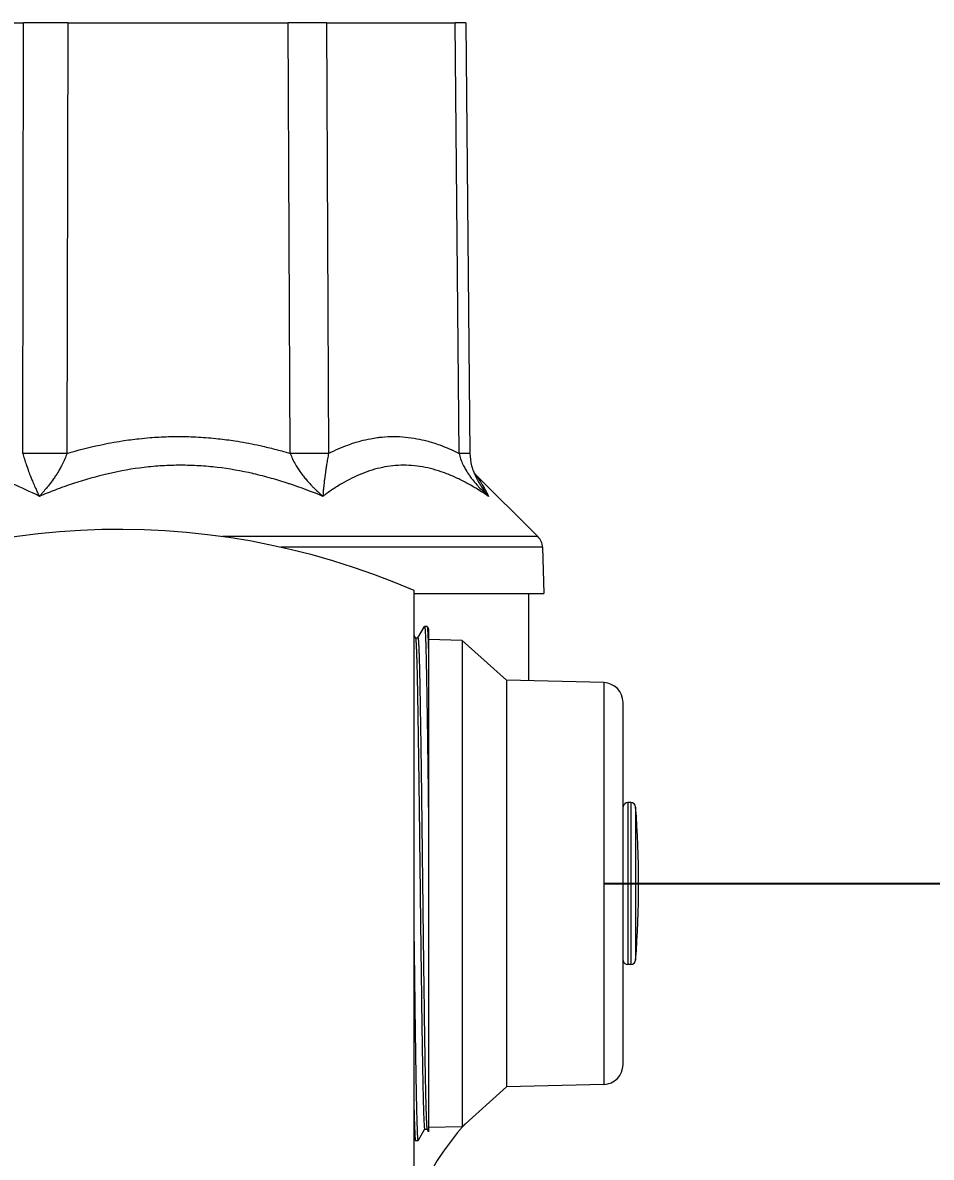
# Model space of a CAD drawing. Header units: millimetres. Extents: x 2.27 to 5, y 4.62 to 5.66.
# Drawn here: x 3.5973 to 3.6679, y 5.4512 to 5.5393 of the extents above; entities that cross this region are included whole.
import ezdxf

# ---------------------------------------------------------------- set-up
doc = ezdxf.new("R2010")
doc.units = ezdxf.units.MM
doc.linetypes.add('ACAD_ISO07W100', pattern=[3, 0, -3])
doc.styles.get("Standard").update_dxf_attribs({"font": 'arial.ttf'})
doc.dimstyles.new('cotas baños', dxfattribs={"dimtxt": 0.02, "dimasz": 0.015, "dimexe": 0.01, "dimexo": 0, "dimgap": 0.01, "dimtad": 1, "dimdsep": 46, "dimtxsty": 'Standard', "dimcen": 2.5, "dimadec": 0, "dimazin": 0, "dimtfac": 1, "dimtmove": 0, "dimatfit": 3, "dimfxl": 0, "dimarcsym": 0})

# ---------------------------------------------------------------- blocks, each defined once
blk = doc.blocks.new('110-32-lateral')
at = {"linetype": 'Continuous', "lineweight": 5}
for p, q in [((8.633531398165628, 3.67772370488722), (8.647730624840463, 3.67772370488722)), ((8.647661383719038, 3.644252056249837), (8.647730624840463, 3.67772370488722)), ((8.651165716497552, 3.67772370488722), (8.647730624840463, 3.67772370488722)), ((8.651165716497552, 3.67772370488722), (8.651096475402916, 3.644252069199463)), ((8.651165716497552, 3.67772370488722), (8.668275752180639, 3.67772370488722)), ((8.668444929925826, 3.644252055318496), (8.668275752180639, 3.67772370488722)), ((8.671249908755632, 3.67772370488722), (8.668275752180639, 3.67772370488722)), ((8.671249908755632, 3.67772370488722), (8.681247926596512, 3.67772370488722)), ((8.671249908755632, 3.67772370488722), (8.67141908643066, 3.644252069199463)), ((8.681556421172969, 3.644252056249837), (8.681247926596512, 3.67772370488722)), ((8.682086730014829, 3.67772370488722), (8.681247926596512, 3.67772370488722)), ((8.682086730014829, 3.67772370488722), (8.682395203711877, 3.644254321665311)), ((8.682711095585496, 3.642750358446939), (8.687673106948587, 3.637788347083848)), ((8.687673106948587, 3.637788347083848), (8.6631671460553, 3.637788347083848)), ((8.688028848409836, 3.636960336407067), (8.66771670322678, 3.636960336407067)), ((8.688028848409836, 3.636960336407067), (8.688123155213148, 3.63335890488722)), ((8.678055112889908, 3.588066791786523), (8.678055112889908, 3.633595017987918)), ((8.678055112889941, 3.63335890488722), (8.688123155213148, 3.63335890488722)), ((8.68696391288995, 3.626593587302409), (8.68696391288995, 3.63335890488722)), ((8.678355962316742, 3.629914425382867), (8.67887192801117, 3.630807927323665)), ((8.679069368014188, 3.630811704887218), (8.678876301752622, 3.630811704887218)), ((8.679073805627574, 3.630807853600643), (8.679181512889912, 3.630621335448381)), ((8.678055113742445, 3.630109059448607), (8.678169838325012, 3.629910390939538)), ((8.678167508854022, 3.629914424887221), (8.678358256903081, 3.629914424887221)), ((8.681793685778223, 3.629727041795661), (8.679181512889912, 3.629795443950037)), ((8.681793685778223, 3.629727041795661), (8.681793685778223, 3.591934767978782)), ((8.685223112889908, 3.626639171754675), (8.681793685778223, 3.629727041795661)), ((8.679181512889905, 3.628482933817863), (8.679181512889905, 3.615372252991683)), ((8.685223112889908, 3.626639171754675), (8.685223112889908, 3.595022638019763)), ((8.692789720682512, 3.626441033156474), (8.685223112889908, 3.626639171754675)), ((8.692789720682512, 3.626441033156474), (8.692789720682512, 3.595220776617967)), ((8.694285512889905, 3.596756250269127), (8.694285512889905, 3.624905559505311)), ((8.694665089414862, 3.617128504887127), (8.694665089414862, 3.604533304887315)), ((8.694884385245013, 3.617128504887127), (8.694665089414862, 3.617128504887127)), ((8.694665089414862, 3.617128504887127), (8.694665089414862, 3.604533304887315)), ((8.694884385245013, 3.617128504887127), (8.694665089414862, 3.617128504887127)), ((8.694884385245013, 3.617128504887127), (8.694884385245013, 3.604533304887315)), ((8.694884385245013, 3.617128504887127), (8.694884385245013, 3.604533304887315)), ((8.695267257116617, 3.616773917978274), (8.695267257116617, 3.604887891796167)), ((8.695267257116617, 3.616773917978274), (8.695267257116617, 3.604887891796167)), ((8.694884385245013, 3.604533304887315), (8.694665089414862, 3.604533304887315)), ((8.694884385245013, 3.604533304887315), (8.694665089414862, 3.604533304887315)), ((8.685223112889908, 3.595022638019763), (8.681793685778223, 3.591934767978782)), ((8.692789720682512, 3.595220776617967), (8.685223112889908, 3.595022638019763)), ((8.681793685778223, 3.591934767978782), (8.679181512889912, 3.591866365824401)), ((8.678160816900053, 3.590853882450776), (8.678055112062175, 3.591036932415622)), ((8.678878619670037, 3.591747384376613), (8.678362694516464, 3.590853956173798)), ((8.678876301752622, 3.59174738488722), (8.679067073157597, 3.59174738488722)), ((8.679181512889912, 3.591549210088864), (8.67906479034292, 3.591751338027698)), ((8.678358256903081, 3.59085010488722), (8.678165190641508, 3.59085010488722))]:
    blk.add_line(p, q, dxfattribs=at)
for centre, radius, start, end in [((8.655136567766334, 3.580750904888158), 0.0575999999989701, 66.55357375091806, 119.3817730608071), ((8.686813265102664, 3.636928505237925), 0.001216, 1.499999999991728, 44.99999999998863), ((8.692749512889911, 3.624905559505311), 0.001536, 0, 88.50000000000055), ((8.694665089414876, 3.616744504887127), 0.0003839999999997, 90.00000000141551, 171.2949434843925), ((8.694665089414876, 3.616744504887127), 0.0003839999999997, 90.00000000141551, 171.2949434843925), ((8.694884385245013, 3.616744504887127), 0.0003839999999984, 4.392964196495309, 90.00000000034971), ((8.694884385245013, 3.616744504887127), 0.0003839999999984, 4.392964196495309, 90.00000000034971), ((8.617906719217073, 3.610830904887218), 0.0775884799999805, 355.6070358174127, 4.392964182587254), ((8.617906719217073, 3.610830904887218), 0.0775884799999805, 355.6070358174127, 4.392964182587254), ((8.694665089414876, 3.604917304887312), 0.0003839999999997, 188.7050565156153, 269.9999999985845), ((8.694665089414876, 3.604917304887312), 0.0003839999999997, 188.7050565156153, 269.9999999985845), ((8.694884385245013, 3.604917304887312), 0.0003839999999984, 269.9999999996503, 355.6070358035204), ((8.694884385245013, 3.604917304887312), 0.0003839999999984, 269.9999999996503, 355.6070358035204), ((8.692749512889911, 3.596756250269127), 0.001536, 271.4999999999994, 0), ((8.696141512889952, 3.579127569084949), 0.0192, 137.291605456239, 180), ((8.655136567766334, 3.640910904886283), 0.0575999999989701, 240.6182269391889, 293.446426249082)]:
    blk.add_arc(centre, radius, start, end, dxfattribs=at)
for centre, major_axis, ratio, start_param, end_param in [((8.650309609998587, 3.644211927136169), (-0.0045999901576133, 9.5157690356e-06), 0.0092161822696481, 4.540504585501527, 5.325871301471862), ((8.667658064451338, 3.644211927136172), (-0.0045999412440642, -2.324975605690001e-05), 0.0079795160768776, 3.755076721353411, 4.540443445295171), ((8.677795399074299, 3.644211927136169), (0.0045998046375796, 4.2394529142e-05), 0.002068557587337, 3.9419397886e-06, 0.6134665447253158)]:
    blk.add_ellipse(centre, major_axis=major_axis, ratio=ratio, start_param=start_param, end_param=end_param, dxfattribs=at)
for points, knots in [([(8.651096475402916, 3.644252069199463), (8.651945320537662, 3.644504129608237), (8.652799723964172, 3.644723958989459), (8.6536600027001, 3.64490786076865), (8.654229744577263, 3.645029654485632), (8.654802064092927, 3.645135686585451), (8.655377278664162, 3.645225042129069), (8.655812363645273, 3.645292629525067), (8.656249142882317, 3.645350669930048), (8.656687492455951, 3.645398742162843), (8.656976437770892, 3.645430429763973), (8.657266065368367, 3.645457786793141), (8.657556495975392, 3.645480711258464), (8.657777598621948, 3.645498163482272), (8.657999132076874, 3.64551304390336), (8.658221226579421, 3.645525311450154), (8.658733444927469, 3.645553604192581), (8.659248648644713, 3.645568009133459), (8.659763182137054, 3.645568120628055), (8.660280881800906, 3.645568232808727), (8.66079706793321, 3.645553901997498), (8.661311220026441, 3.645525573296769), (8.661823914615738, 3.645497324901445), (8.662334586950719, 3.6454551577329), (8.662843545054386, 3.645399504187821), (8.663278658325922, 3.645351925426627), (8.663712518602303, 3.645294489372837), (8.664145269483683, 3.6452275318413), (8.664724859606592, 3.645137854556741), (8.665302234759586, 3.645031144408617), (8.66587759770072, 3.644908262104007), (8.666020249255709, 3.644877795505312), (8.666162777109292, 3.644846334754728), (8.666305171013093, 3.644813897736732), (8.666664274675853, 3.644732094712452), (8.667022661170078, 3.644644060129614), (8.667380213350192, 3.644550048470978), (8.667736282289653, 3.644456426802733), (8.668091524380046, 3.644356877249389), (8.668444922664776, 3.644252044114136)], [0, 0, 0, 0, 0.1503962124824457, 0.1503962124824457, 0.1503962124824457, 0.25, 0.25, 0.25, 0.3253390372526776, 0.3253390372526776, 0.3253390372526776, 0.3749999999999999, 0.3749999999999999, 0.3749999999999999, 0.4128065191087572, 0.4128065191087572, 0.4128065191087572, 0.4999999999999999, 0.4999999999999999, 0.4999999999999999, 0.5877300242253803, 0.5877300242253803, 0.5877300242253803, 0.675211353838037, 0.675211353838037, 0.675211353838037, 0.7499999999999999, 0.7499999999999999, 0.7499999999999999, 0.8501656206524653, 0.8501656206524653, 0.8501656206524653, 0.8749999999999998, 0.8749999999999998, 0.8749999999999998, 0.9376299044248612, 0.9376299044248612, 0.9376299044248612, 1, 1, 1, 1]), ([(8.67141908643071, 3.644252069199463), (8.671913502847836, 3.644504121420531), (8.672411318079858, 3.64472393442038), (8.672913057121306, 3.644907890970653), (8.673244766934516, 3.645029508361143), (8.67357819162605, 3.645135453554317), (8.673913362572952, 3.645224745715149), (8.674167425496066, 3.645292430064294), (8.674422570809128, 3.645350559799727), (8.674678721076681, 3.645398698645184), (8.674847102903584, 3.645430342987467), (8.675015918973706, 3.645457670619126), (8.675185245890738, 3.645480579936503), (8.675314625448813, 3.645498084521186), (8.675444289472372, 3.645513007073031), (8.675574305777573, 3.645525304003019), (8.6758733054523, 3.645553583364289), (8.676174168678521, 3.645567983755974), (8.676474500095871, 3.64556811605091), (8.676777204588966, 3.645568249391181), (8.677079050516644, 3.645553923279639), (8.677379881252817, 3.645525573756192), (8.677679559896866, 3.645497332802975), (8.677978231188703, 3.645455175570944), (8.678275990107707, 3.645399529905553), (8.678530359454491, 3.645351992953159), (8.678784062910331, 3.645294611935952), (8.679037176487517, 3.645227719659427), (8.679376639040468, 3.645138007273331), (8.679714927499857, 3.645031231468511), (8.680052178861585, 3.644908244041623), (8.680135584720325, 3.644877827939222), (8.680218927143237, 3.644846420263366), (8.680302196731816, 3.644814040400511), (8.680512764743419, 3.644732159806959), (8.680722986106232, 3.644644021163177), (8.680932719928634, 3.644549908359039), (8.681141292289674, 3.644456316731623), (8.681349382771252, 3.644356816677782), (8.681556417280218, 3.644252045797236)], [0, 0, 0, 0, 0.1505008491662884, 0.1505008491662884, 0.1505008491662884, 0.2499999999999998, 0.2499999999999998, 0.2499999999999998, 0.325421349439888, 0.325421349439888, 0.325421349439888, 0.3749999999999998, 0.3749999999999998, 0.3749999999999998, 0.4128821277301026, 0.4128821277301026, 0.4128821277301026, 0.5, 0.5, 0.5, 0.5878062361853456, 0.5878062361853456, 0.5878062361853456, 0.6752762006389953, 0.6752762006389953, 0.6752762006389953, 0.75, 0.75, 0.75, 0.8502156106318066, 0.8502156106318066, 0.8502156106318066, 0.875, 0.875, 0.875, 0.9376735363664304, 0.9376735363664304, 0.9376735363664304, 1, 1, 1, 1]), ([(8.64766138699084, 3.644252057822658), (8.64770271509183, 3.644107164199482), (8.647745566629865, 3.643964158407946), (8.647788958901513, 3.643825374347677), (8.647835024283424, 3.643678040721294), (8.647881726762307, 3.643535353148415), (8.64792902495654, 3.643396261953839), (8.64794190695121, 3.643358379492234), (8.647954834449562, 3.643320763133651), (8.647967814311578, 3.643283375895412), (8.648004887802855, 3.643176589286294), (8.648042279620817, 3.643071982625652), (8.64807999506948, 3.642969153141432), (8.648133344892413, 3.642823697234923), (8.648187336516102, 3.642681804095762), (8.648241899333497, 3.642542866010241), (8.648258562444012, 3.642500435271073), (8.648275279339117, 3.642458280435596), (8.648292022563957, 3.64241644275183), (8.6483323385376, 3.642315701886677), (8.648372913135773, 3.642216539147405), (8.648413404471782, 3.642119506746542), (8.648472347485686, 3.641978257217221), (8.648531122909082, 3.641841490647696), (8.64859002557025, 3.641707687458719), (8.648601390122009, 3.641681871761502), (8.648612759459084, 3.641656166930477), (8.648624132683807, 3.641630570604888), (8.648673295656643, 3.641519925516032), (8.648722013347678, 3.641412460002072), (8.648770586915106, 3.641307127037684), (8.648801026946636, 3.641241117087687), (8.648831412123101, 3.641175945081632), (8.648862029439172, 3.641110943464076), (8.648892680029375, 3.641045871204404), (8.648923564559183, 3.640980967211753), (8.648954003995186, 3.64091759981094)], [2.7834319605e-06, 2.7834319605e-06, 2.7834319605e-06, 2.7834319605e-06, 0.106351157610548, 0.106351157610548, 0.106351157610548, 0.2192509502598134, 0.2192509502598134, 0.2192509502598134, 0.25, 0.25, 0.25, 0.3378264057484473, 0.3378264057484473, 0.3378264057484473, 0.4620599323527287, 0.4620599323527287, 0.4620599323527287, 0.5, 0.5, 0.5, 0.591355804015147, 0.591355804015147, 0.591355804015147, 0.7243419426956801, 0.7243419426956801, 0.7243419426956801, 0.75, 0.75, 0.75, 0.8609119361929746, 0.8609119361929746, 0.8609119361929746, 0.9304181103053044, 0.9304181103053044, 0.9304181103053044, 0.9999998219753252, 0.9999998219753252, 0.9999998219753252, 0.9999998219753252]), ([(8.651096475402916, 3.644252069199463), (8.65104601299746, 3.644107171685198), (8.650989886955294, 3.643964162040308), (8.65093017844498, 3.643825374347677), (8.650866793348042, 3.643678040721294), (8.650799337235263, 3.643535353148415), (8.650728614642581, 3.643396261953839), (8.650709352848835, 3.64335837949223), (8.650689844940935, 3.643320763133647), (8.650670089674799, 3.643283375895407), (8.650613664060543, 3.643176589286291), (8.650555389049389, 3.643071982625652), (8.650495457909527, 3.642969153141432), (8.650410683213428, 3.642823697234923), (8.65032260597983, 3.642681804095762), (8.650231665305192, 3.642542866010241), (8.650203892646374, 3.64250043527107), (8.650175851417423, 3.642458280435594), (8.650147596936861, 3.642416442751823), (8.650079563036334, 3.642315701886674), (8.650010117110817, 3.642216539147401), (8.649939928484576, 3.642119506746542), (8.649837755289518, 3.641978257217221), (8.649733996046997, 3.641841490647696), (8.649628319519037, 3.641707687458719), (8.649607930518826, 3.641681871761498), (8.649587469841094, 3.641656166930473), (8.64956693945612, 3.641630570604882), (8.649478192879547, 3.641519925516046), (8.649389088121367, 3.641412460002076), (8.64929913162048, 3.641307127037688), (8.649242757776248, 3.641241117087676), (8.649186044215313, 3.641175945081613), (8.649128436911253, 3.641110943464076), (8.64907076702196, 3.64104587122804), (8.649012199060612, 3.640980967258933), (8.648954004738947, 3.64091759988003)], [0, 0, 0, 0, 0.1063511576089856, 0.1063511576089856, 0.1063511576089856, 0.2192509502587657, 0.2192509502587657, 0.2192509502587657, 0.25, 0.25, 0.25, 0.3378264057471166, 0.3378264057471166, 0.3378264057471166, 0.4620599323510861, 0.4620599323510861, 0.4620599323510861, 0.5, 0.5, 0.5, 0.5913558040133744, 0.5913558040133744, 0.5913558040133744, 0.7243419426933606, 0.7243419426933606, 0.7243419426933606, 0.75, 0.75, 0.75, 0.8609119361694272, 0.8609119361694272, 0.8609119361694272, 0.9304181102760178, 0.9304181102760178, 0.9304181102760178, 0.9999997966865541, 0.9999997966865541, 0.9999997966865541, 0.9999997966865541]), ([(8.668444934139174, 3.644252057004436), (8.668495827146842, 3.644107166650844), (8.668554886331094, 3.643964168134935), (8.668619449612857, 3.643825384178597), (8.668687990861692, 3.643678049262717), (8.668762769119013, 3.643535352988942), (8.668842483260953, 3.643396252411527), (8.668864185831977, 3.643358381588516), (8.668886259538366, 3.643320776603403), (8.668908701204598, 3.64328340031556), (8.668972835583197, 3.643176585386122), (8.66903977772359, 3.643071955767029), (8.669109210757455, 3.642969097618603), (8.669207411191955, 3.642823623421314), (8.669310579050446, 3.642681700512926), (8.669418031051462, 3.64254273921049), (8.669450817297728, 3.642500338701985), (8.669484004609963, 3.642458214140617), (8.669517524290704, 3.642416405463158), (8.669598317477023, 3.642315633134995), (8.669681235417505, 3.642216451565076), (8.669765445083826, 3.642119404041661), (8.669887994637492, 3.641978171672512), (8.670013293188644, 3.641841427630549), (8.670141668374526, 3.641707640588421), (8.670166429626917, 3.641681835486803), (8.670191305807057, 3.641656140954626), (8.670216294353352, 3.641630554651378), (8.670324354261737, 3.641519909816253), (8.670433357438384, 3.641412445039875), (8.670543882741313, 3.641307113433342), (8.670613143341903, 3.641241107458807), (8.670683008951201, 3.641175939573322), (8.670754173835933, 3.641110938765571), (8.670825415664439, 3.641045867678663), (8.670897962540302, 3.640980961508134), (8.670970233265471, 3.64091759980662)], [2.9838029122e-06, 2.9838029122e-06, 2.9838029122e-06, 2.9838029122e-06, 0.1063555931711868, 0.1063555931711868, 0.1063555931711868, 0.2192609546257924, 0.2192609546257924, 0.2192609546257924, 0.25, 0.25, 0.25, 0.3378468449472294, 0.3378468449472294, 0.3378468449472294, 0.4620902758178158, 0.4620902758178158, 0.4620902758178158, 0.5, 0.5, 0.5, 0.5913745996855373, 0.5913745996855373, 0.5913745996855373, 0.7243512150506713, 0.7243512150506713, 0.7243512150506713, 0.75, 0.75, 0.75, 0.8609150295850657, 0.8609150295850657, 0.8609150295850657, 0.9304198521067328, 0.9304198521067328, 0.9304198521067328, 0.9999998235448704, 0.9999998235448704, 0.9999998235448704, 0.9999998235448704]), ([(8.67141908643066, 3.644252069199463), (8.671390507510871, 3.644107174674569), (8.671363875591936, 3.643964172028732), (8.671339173346986, 3.643825384178619), (8.671312949847064, 3.643678049262899), (8.671288881942287, 3.643535352988948), (8.67126640477965, 3.64339625241153), (8.671260285260487, 3.643358381588502), (8.671254284480192, 3.643320776603385), (8.671248392056903, 3.643283400315556), (8.671231552536057, 3.643176585386111), (8.671215646294563, 3.643071955767029), (8.671200510342409, 3.642969097618607), (8.671179103283045, 3.642823623421325), (8.671159237793807, 3.64268170051293), (8.6711406868394, 3.64254273921049), (8.671135026487306, 3.642500338701982), (8.671129488860622, 3.64245821414061), (8.671124075594221, 3.642416405463151), (8.671111027885182, 3.642315633134987), (8.671098667993341, 3.642216451565072), (8.671087032192503, 3.642119404041661), (8.671070098718458, 3.641978171672516), (8.671054693794702, 3.641841427630549), (8.671040589719794, 3.641707640588421), (8.671037869298742, 3.641681835486799), (8.671035197435408, 3.641656140954618), (8.671032574063666, 3.641630554651366), (8.671021229613828, 3.64151990981627), (8.671010904455535, 3.641412445039879), (8.67100148959502, 3.641307113433342), (8.670995589779537, 3.641241107458796), (8.670990048652719, 3.641175939573301), (8.670984828109134, 3.641110938765571), (8.670979601923122, 3.64104586770421), (8.67097469675037, 3.640980961559134), (8.670970233854526, 3.640917599881298)], [0, 0, 0, 0, 0.1063555932690382, 0.1063555932690382, 0.1063555932690382, 0.2192609546361756, 0.2192609546361756, 0.2192609546361756, 0.25, 0.25, 0.25, 0.3378468449488269, 0.3378468449488269, 0.3378468449488269, 0.4620902758159815, 0.4620902758159815, 0.4620902758159815, 0.5, 0.5, 0.5, 0.5913745996829373, 0.5913745996829373, 0.5913745996829373, 0.7243512150471049, 0.7243512150471049, 0.7243512150471049, 0.75, 0.75, 0.75, 0.8609150295561201, 0.8609150295561201, 0.8609150295561201, 0.9304198520710341, 0.9304198520710341, 0.9304198520710341, 0.9999997962084668, 0.9999997962084668, 0.9999997962084668, 0.9999997962084668]), ([(8.68155642345996, 3.644252057822658), (8.681587070517812, 3.644107164199482), (8.681627746371817, 3.64396415840795), (8.681675660531267, 3.643825374347677), (8.681726526364505, 3.643678040721297), (8.681785570245651, 3.643535353148415), (8.68185099717612, 3.643396261953839), (8.681868816659147, 3.643358379492234), (8.681887115765347, 3.643320763133651), (8.681905882893773, 3.643283375895412), (8.681959486157915, 3.643176589286294), (8.68201674343267, 3.643071982625652), (8.68207719126783, 3.642969153141432), (8.682162696847547, 3.642823697234923), (8.68225457235625, 3.642681804095762), (8.682351939715168, 3.642542866010241), (8.682381675039322, 3.642500435271073), (8.682411925013652, 3.642458280435594), (8.682442618277525, 3.642416442751827), (8.682516524518945, 3.642315701886674), (8.682593187658602, 3.642216539147405), (8.682671764786946, 3.642119506746542), (8.682786149078124, 3.641978257217221), (8.682904599104468, 3.641841490647696), (8.683027266235065, 3.641707687458719), (8.683050933365323, 3.641681871761498), (8.683074758091173, 3.641656166930473), (8.683098737701386, 3.641630570604885), (8.683202394223983, 3.641519925516039), (8.683307830833748, 3.641412460002072), (8.683415565330208, 3.641307127037684), (8.683483080269774, 3.64124111708768), (8.683551506158636, 3.641175945081624), (8.683621532242043, 3.641110943464076), (8.683691634428044, 3.641045871204397), (8.683763343131616, 3.640980967211756), (8.683835119128544, 3.64091759981094)], [2.7834320045e-06, 2.7834320045e-06, 2.7834320045e-06, 2.7834320045e-06, 0.1063511576115379, 0.1063511576115379, 0.1063511576115379, 0.2192509502596411, 0.2192509502596411, 0.2192509502596411, 0.25, 0.25, 0.25, 0.3378264057480204, 0.3378264057480204, 0.3378264057480204, 0.4620599323520904, 0.4620599323520904, 0.4620599323520904, 0.5, 0.5, 0.5, 0.5913558040144002, 0.5913558040144002, 0.5913558040144002, 0.7243419426946223, 0.7243419426946223, 0.7243419426946223, 0.75, 0.75, 0.75, 0.8609119361817821, 0.8609119361817821, 0.8609119361817821, 0.9304181102913244, 0.9304181102913244, 0.9304181102913244, 0.9999998219742152, 0.9999998219742152, 0.9999998219742152, 0.9999998219742152]), ([(8.682395203711877, 3.644254321665311), (8.682398186783201, 3.643930658404362), (8.682447360558568, 3.643605548937451), (8.682619514626694, 3.642955600232301), (8.682749958640343, 3.642627453596428), (8.682908300427867, 3.642318506656612)], [0, 0, 0, 0, 0.09634563202871499, 0.09634563202871499, 0.2015145254034832, 0.2015145254034832, 0.2015145254034832, 0.2015145254034832]), ([(8.648954004573632, 3.64091760105369), (8.648263116751309, 3.641272559411628), (8.647563055145424, 3.641598413775401), (8.646851401553148, 3.641888665339942), (8.646828523497085, 3.641897996272348), (8.646805633484467, 3.641907290478851), (8.64678273203782, 3.641916547522193), (8.646431810385906, 3.642058394322937), (8.646077545614496, 3.642191762608145), (8.64572146250162, 3.642315112283895), (8.645343143140137, 3.642446164751365), (8.644962772678, 3.642565907986906), (8.644580640515043, 3.64267343462864), (8.64456882763951, 3.642676758606466), (8.644557013080586, 3.642680070906489), (8.644545196826781, 3.642683371509814), (8.643796258694643, 3.642892570442935), (8.643040099866234, 3.643054820455109), (8.642275293931398, 3.643164739492046), (8.641888515948258, 3.643220327794228), (8.641499525735057, 3.64326253580629), (8.641108164351941, 3.643290813958326), (8.640715542370437, 3.643319183195981), (8.640320533430147, 3.643333532483488), (8.639923315357201, 3.643333343120911), (8.639529293141633, 3.643333155281868), (8.639133182543404, 3.64331863291877), (8.638739798492693, 3.643290263640366), (8.638346414441976, 3.643261894361963), (8.637954497426271, 3.643219630326015), (8.637563992943527, 3.643164178782221), (8.636782983978051, 3.643053275694629), (8.636007589618977, 3.642889639193949), (8.635237349340072, 3.642679497316252), (8.635229561267968, 3.642677372524623), (8.635221773723899, 3.642675242979041), (8.635213986707804, 3.642673108685944), (8.634451637884837, 3.642464161406007), (8.633694346749913, 3.642209714360007), (8.632941680372376, 3.641916129716714), (8.632921112657662, 3.641908107084955), (8.63290054739042, 3.641900054804139), (8.632879984460196, 3.641891972955364), (8.632491632548728, 3.641739338997712), (8.632104114203784, 3.641576170484223), (8.63171973084691, 3.641404426665777), (8.63137205776463, 3.641249085125476), (8.631026949303333, 3.641086724848491), (8.630683239804767, 3.640917600520944)], [1.52885703e-08, 1.52885703e-08, 1.52885703e-08, 1.52885703e-08, 0.1211066937485885, 0.1211066937485885, 0.1211066937485885, 0.1250000000000001, 0.1250000000000001, 0.1250000000000001, 0.184657605116349, 0.184657605116349, 0.184657605116349, 0.2480406363769738, 0.2480406363769738, 0.2480406363769738, 0.2500000000000003, 0.2500000000000003, 0.2500000000000003, 0.3741884404879948, 0.3741884404879948, 0.3741884404879948, 0.4369930715102337, 0.4369930715102337, 0.4369930715102337, 0.5000000000000006, 0.5000000000000006, 0.5000000000000006, 0.5625000000000006, 0.5625000000000006, 0.5625000000000006, 0.6250000000000004, 0.6250000000000004, 0.6250000000000004, 0.7500000000000002, 0.7500000000000002, 0.7500000000000002, 0.7512639030183764, 0.7512639030183764, 0.7512639030183764, 0.8750000000000001, 0.8750000000000001, 0.8750000000000001, 0.8783812706637686, 0.8783812706637686, 0.8783812706637686, 0.9422400160609068, 0.9422400160609068, 0.9422400160609068, 0.9999999748264572, 0.9999999748264572, 0.9999999748264572, 0.9999999748264572]), ([(8.670970234085004, 3.64091760107177), (8.67011474517306, 3.641272594969571), (8.669249357143954, 3.641598494572122), (8.668371859938281, 3.641888785433852), (8.668343899889933, 3.641898035088981), (8.668315927571884, 3.641907248658206), (8.668287943675807, 3.641916425707307), (8.667855071774646, 3.642058381876683), (8.667418624531278, 3.642191849182967), (8.666980708194401, 3.642315255952574), (8.666515771102075, 3.642446277291128), (8.666049180328457, 3.642565957887455), (8.665581139605926, 3.642673456288044), (8.665567109685893, 3.642676678644328), (8.66555307846319, 3.642679890050754), (8.665539045927437, 3.642683090489718), (8.664621385676687, 3.642892383783156), (8.663698023052596, 3.643054730242436), (8.662767914850178, 3.643164714008417), (8.662297782826384, 3.643220306347405), (8.661825926755945, 3.643262522460112), (8.661352098243242, 3.643290806924728), (8.660877427806298, 3.643319141646717), (8.660400776974852, 3.643333495011919), (8.659922657037724, 3.643333341731047), (8.65944775065293, 3.643333189480412), (8.658971880819678, 3.643318703970877), (8.658500169275413, 3.643290384603567), (8.658028457731149, 3.643262065236257), (8.657559457408759, 3.643219859847501), (8.657093034668222, 3.643164465319731), (8.656160189187153, 3.643053676264194), (8.655237663663698, 3.642890131527042), (8.654324179414237, 3.642679960956023), (8.654314207175531, 3.642677666585754), (8.654304236015568, 3.642675366659616), (8.654294265930693, 3.642673061185075), (8.653390949062567, 3.642464178907065), (8.652496452802538, 3.642209802633832), (8.651609477780688, 3.641916226519053), (8.651584493157912, 3.641907956964328), (8.651559514284635, 3.641899656165854), (8.651534541026692, 3.641891324221123), (8.651076973554842, 3.641738663847625), (8.650621290021299, 3.64157555974759), (8.650169888355592, 3.64140394632064), (8.649761648684766, 3.641248742177079), (8.649356911776293, 3.641086575022502), (8.648954004353065, 3.640917600549951)], [1.484685e-08, 1.484685e-08, 1.484685e-08, 1.484685e-08, 0.1211400655708195, 0.1211400655708195, 0.1211400655708195, 0.1250000000000001, 0.1250000000000001, 0.1250000000000001, 0.1847078101699761, 0.1847078101699761, 0.1847078101699761, 0.2480997718563536, 0.2480997718563536, 0.2480997718563536, 0.2500000000000003, 0.2500000000000003, 0.2500000000000003, 0.3742657681822187, 0.3742657681822187, 0.3742657681822187, 0.4370770808154171, 0.4370770808154171, 0.4370770808154171, 0.5000000000000004, 0.5000000000000004, 0.5000000000000004, 0.5625000000000004, 0.5625000000000004, 0.5625000000000004, 0.6250000000000002, 0.6250000000000002, 0.6250000000000002, 0.7500000000000001, 0.7500000000000001, 0.7500000000000001, 0.7513645882112403, 0.7513645882112403, 0.7513645882112403, 0.8750000000000001, 0.8750000000000001, 0.8750000000000001, 0.8784826055400841, 0.8784826055400841, 0.8784826055400841, 0.9422919417421411, 0.9422919417421411, 0.9422919417421411, 0.9999999751540252, 0.9999999751540252, 0.9999999751540252, 0.9999999751540252]), ([(8.683835119691372, 3.640917601053686), (8.683316283491152, 3.641272559411628), (8.682792664239315, 3.641598413775401), (8.682263575786862, 3.641888665339942), (8.682246566787803, 3.641897996272348), (8.682229552148348, 3.641907290478851), (8.682212532295111, 3.641916547522193), (8.681951735014257, 3.642058394322937), (8.681689246409725, 3.642191762608145), (8.681426335003543, 3.642315112283895), (8.681147005623087, 3.642446164751369), (8.680867199998742, 3.642565907986906), (8.68058727284808, 3.642673434628644), (8.680578619442505, 3.642676758606466), (8.680569965921421, 3.642680070906489), (8.680561312279963, 3.642683371509814), (8.680012826932312, 3.642892570442935), (8.67946361812605, 3.643054820455109), (8.678913662272493, 3.643164739492046), (8.67863553836397, 3.643220327794228), (8.678357222911188, 3.64326253580629), (8.678078690597097, 3.643290813958326), (8.677799261113782, 3.643319183195981), (8.677519613079198, 3.643333532483488), (8.677239938194603, 3.643333343120911), (8.676962513462028, 3.643333155281868), (8.67668512663817, 3.64331863291877), (8.6764111218109, 3.643290263640366), (8.676137116983632, 3.643261894361963), (8.6758655830401, 3.643219630326015), (8.67559637775723, 3.643164178782221), (8.675057967191492, 3.643053275694629), (8.674528919574847, 3.642889639193949), (8.67400781441195, 3.642679497316252), (8.674002545400848, 3.642677372524623), (8.673997277199987, 3.642675242979041), (8.673992009808224, 3.642673108685944), (8.673476332190354, 3.642464161406007), (8.672968404982981, 3.64220971436001), (8.672466762212174, 3.641916129716714), (8.672453054086361, 3.641908107084955), (8.672439350030906, 3.641900054804139), (8.672425649947897, 3.641891972955364), (8.672166909906089, 3.641739338997712), (8.671909585920503, 3.641576170484223), (8.671655036099772, 3.641404426665777), (8.671424796888871, 3.641249085125476), (8.671196827491293, 3.641086724848495), (8.670970233832662, 3.640917600520944)], [1.52883621e-08, 1.52883621e-08, 1.52883621e-08, 1.52883621e-08, 0.1211066937485907, 0.1211066937485907, 0.1211066937485907, 0.125, 0.125, 0.125, 0.1846576051163235, 0.1846576051163235, 0.1846576051163235, 0.2480406363769735, 0.2480406363769735, 0.2480406363769735, 0.2500000000000001, 0.2500000000000001, 0.2500000000000001, 0.3741884404879914, 0.3741884404879914, 0.3741884404879914, 0.4369930715102337, 0.4369930715102337, 0.4369930715102337, 0.5000000000000001, 0.5000000000000001, 0.5000000000000001, 0.5625, 0.5625, 0.5625, 0.6249999999999997, 0.6249999999999997, 0.6249999999999997, 0.7499999999999997, 0.7499999999999997, 0.7499999999999997, 0.7512639030183803, 0.7512639030183803, 0.7512639030183803, 0.8749999999999998, 0.8749999999999998, 0.8749999999999998, 0.8783812706637725, 0.8783812706637725, 0.8783812706637725, 0.942240016060842, 0.942240016060842, 0.942240016060842, 0.9999999748264768, 0.9999999748264768, 0.9999999748264768, 0.9999999748264768]), ([(8.682718993579348, 3.642730811537216), (8.682733443433342, 3.642714178287366), (8.682747907216715, 3.642697226960741), (8.682762384542782, 3.642679960956023), (8.68276430834316, 3.642677666585754), (8.682766232382212, 3.642675366659616), (8.682768156659456, 3.642673061185078), (8.682942501423767, 3.642464178907069), (8.683118796852682, 3.642209802633836), (8.683296308809503, 3.641916226519053), (8.683301309028414, 3.641907956964331), (8.68330631028825, 3.641899656165858), (8.683311312593679, 3.641891324221127), (8.68340296632396, 3.641738663847629), (8.683494970521522, 3.641575559747594), (8.68358669644656, 3.641403946320647), (8.683669651748431, 3.641248742177086), (8.683752379632338, 3.641086575022505), (8.683835119563682, 3.640917600549951)], [0.7397309571962284, 0.7397309571962284, 0.7397309571962284, 0.7397309571962284, 0.7499999999999999, 0.7499999999999999, 0.7499999999999999, 0.7513645882107456, 0.7513645882107456, 0.7513645882107456, 0.8749999999999998, 0.8749999999999998, 0.8749999999999998, 0.8784826055394999, 0.8784826055394999, 0.8784826055394999, 0.9422919417414098, 0.9422919417414098, 0.9422919417414098, 0.999999975153797, 0.999999975153797, 0.999999975153797, 0.999999975153797]), ([(8.682908298985572, 3.642318507747397), (8.682942734257821, 3.642251318503781), (8.682978161087844, 3.642184928421176), (8.68301439069544, 3.642119506746542), (8.683092612707476, 3.641978257217221), (8.683174582084256, 3.641841490647696), (8.68326030967527, 3.641707687458719), (8.683276849770834, 3.641681871761498), (8.683293530300041, 3.641656166930473), (8.683310349195338, 3.641630570604885), (8.683383052136946, 3.641519925516039), (8.683457554715224, 3.641412460002072), (8.683534196356213, 3.641307127037684), (8.683582226058206, 3.64124111708768), (8.683631102772743, 3.641175945081624), (8.683681326979224, 3.641110943464076), (8.683731605749848, 3.641045871228044), (8.683783236958675, 3.640980967258928), (8.683835119224673, 3.64091759988003)], [0.529761433133286, 0.529761433133286, 0.529761433133286, 0.529761433133286, 0.5913558040141578, 0.5913558040141578, 0.5913558040141578, 0.7243419426944433, 0.7243419426944433, 0.7243419426944433, 0.75, 0.75, 0.75, 0.8609119361812169, 0.8609119361812169, 0.8609119361812169, 0.9304181102905821, 0.9304181102905821, 0.9304181102905821, 0.9999997966865909, 0.9999997966865909, 0.9999997966865909, 0.9999997966865909]), ([(8.679181512889912, 3.630621334981739), (8.679181512889912, 3.630621334188692), (8.679181512889912, 3.63049193829558), (8.679181512889905, 3.629881905436096), (8.679181512889905, 3.629292743119933), (8.679181512889905, 3.628482933817863)], [-0.9247471704364872, -0.9247471704364872, -0.9247471704364872, -0.9247471704364872, -0.5342512803986686, -0.5342512803986686, -1.0000000061e-06, -1.0000000061e-06, -1.0000000061e-06, -1.0000000061e-06]), ([(8.679181512889905, 3.615372252991683), (8.679181512889905, 3.614136391996058), (8.679181512889905, 3.612873080647987), (8.679181512889905, 3.61039103576769), (8.679181512889905, 3.609179346437009), (8.679181512889905, 3.605624819960159), (8.679181512889905, 3.603356533835114), (8.679181512889905, 3.599047748810297), (8.679181512889905, 3.597080276001275), (8.679181512889905, 3.593980919856448), (8.679181512889905, 3.592859148677813), (8.679181512889905, 3.591771479354636), (8.679181512889912, 3.591550055858841), (8.679181512889912, 3.591549676296086)], [-4.465134152057691, -4.465134152057691, -4.465134152057691, -4.465134152057691, -4.084492495126163, -4.084492495126163, -3.721193448225209, -3.721193448225209, -3.004769955563201, -3.004769955563201, -2.22848771308779, -2.22848771308779, -1.473276831202931, -1.473276831202931, -0.9696288524258696, -0.9696288524258696, -0.9696288524258696, -0.9696288524258696])]:
    blk.add_open_spline(points, degree=3, knots=knots, dxfattribs=at)
for points, weights, knots in [([(8.67887192801117, 3.630807927323665), (8.678948110012767, 3.63093985347443), (8.679020979759116, 3.626913881014466), (8.679100074996173, 3.622543957115706), (8.679181512889905, 3.615372252991683)], [0.9786382803937174, 0.9367296621051536, 1, 0.931693501737222, 0.9859763111561054], [0.7173002333429509, 0.7173002333429509, 0.7173002333429509, 0.7321428571428572, 0.7321428571428572, 0.7481669166079473, 0.7481669166079473, 0.7481669166079473]), ([(8.678169838325012, 3.629910390939538), (8.678241754917991, 3.62978585407724), (8.678309868648007, 3.626191641023101), (8.678398757536897, 3.621501168122673), (8.678487646425786, 3.613685447477628), (8.678576535314674, 3.60586972683258), (8.678665424203565, 3.599507101597062), (8.678754313092455, 3.593144476361544), (8.678843201981344, 3.591962086106228), (8.678859342636017, 3.59174738488722), (8.678876301752622, 3.59174738488722)], [0.9738890328660208, 0.9406139162077648, 1, 0.9238795325112868, 1, 0.9238795325112868, 1, 0.9238795325112868, 1, 0.9852595606859464, 0.9762279815074012], [0.7182114426758948, 0.7182114426758948, 0.7182114426758948, 0.7321428571428572, 0.7321428571428572, 0.75, 0.75, 0.7678571428571429, 0.7678571428571429, 0.7857142857142857, 0.7857142857142857, 0.7891722535814317, 0.7891722535814317, 0.7891722535814317]), ([(8.678358256903081, 3.629914424887221), (8.678432384641354, 3.629914424887221), (8.678502934909579, 3.626191641023101), (8.678591823798468, 3.621501168122673), (8.67868071268736, 3.613685447477628), (8.678769601576242, 3.60586972683258), (8.678858490465139, 3.599507101597062), (8.678947379354028, 3.593144476361544), (8.679036268242918, 3.591962086106228), (8.679050214121865, 3.591776579553297), (8.67906479034292, 3.591751338027701)], [0.9762279815074097, 0.9386199718253336, 1, 0.9238795325112868, 1, 0.9238795325112868, 1, 0.9238795325112868, 1, 0.9872383586298724, 0.9787557106982416], [0.7177436821528587, 0.7177436821528587, 0.7177436821528587, 0.7321428571428572, 0.7321428571428572, 0.75, 0.75, 0.7678571428571429, 0.7678571428571429, 0.7857142857142857, 0.7857142857142857, 0.7887080462698391, 0.7887080462698391, 0.7887080462698391]), ([(8.6780551128899, 3.606314408232119), (8.67810306900033, 3.602295516425964), (8.678147379354023, 3.598974672453163), (8.678236268242912, 3.592312885617936), (8.678325157131807, 3.591074901052536), (8.678343418081624, 3.590820574844737), (8.678362694516466, 3.590853956173798)], [0.9619906206203852, 0.9605485333459562, 1, 0.9238795325112868, 1, 0.9833554327628335, 0.9739898964526288], [0.7586022013255564, 0.7586022013255564, 0.7586022013255564, 0.7678571428571429, 0.7678571428571429, 0.7857142857142857, 0.7857142857142857, 0.7896189440112604, 0.7896189440112604, 0.7896189440112604]), ([(8.678055112889908, 3.59321571836854), (8.678095099444377, 3.591590092712927), (8.678132090870236, 3.591074901052536), (8.678148231524908, 3.59085010488722), (8.678165190641508, 3.59085010488722)], [0.9625729555868566, 0.9668488735014074, 1, 0.9852595606859528, 0.9762279815074092], [0.6350802016310744, 0.6350802016310744, 0.6350802016310744, 0.6428571428571429, 0.6428571428571429, 0.6463151107242874, 0.6463151107242874, 0.6463151107242874])]:
    blk.add_rational_spline(points, weights, degree=2, knots=knots, dxfattribs=at)
blk.add_rational_spline([(8.679069368014188, 3.630811704887218), (8.679125457984291, 3.630811704887218), (8.679181512889905, 3.628482933817863)], [0.97622798150741, 0.9475019822165196, 0.9765286847655748], degree=2, dxfattribs=at)
blk = doc.blocks.new('*D15')
at = {"color": 0, "linetype": 'ACAD_ISO07W100', "lineweight": -2, "ltscale": 0.01, "transparency": 16777216}
for p, q in [((3.64247116854877, 5.4724325736043), (4.29255569396044, 5.4724325736043)), ((4.199343899495757, 5.178764239941153), (4.29255569396044, 5.178764239941153))]:
    blk.add_line(p, q, dxfattribs=at)
at = {"color": 0, "lineweight": -2, "ltscale": 0.01, "transparency": 16777216}
blk.add_line((4.282555693960441, 5.193764239941153), (4.282555693960441, 5.457432573604301), dxfattribs=at)
at = {"color": 0, "ltscale": 0.01, "transparency": 16777216}
for points in [[(4.28005569396044, 5.457432573604301), (4.285055693960441, 5.457432573604301), (4.282555693960441, 5.4724325736043)], [(4.28005569396044, 5.193764239941153), (4.285055693960441, 5.193764239941153), (4.282555693960441, 5.178764239941153)]]:
    blk.add_solid(points, dxfattribs=at)
at = {"layer": 'Defpoints', "color": 0, "ltscale": 0.01, "transparency": 16777216}
for p in [(3.64247116854877, 5.4724325736043), (4.282555693960441, 5.4724325736043), (4.199343899495757, 5.178764239941153)]:
    blk.add_point(p, dxfattribs=at)
at = {"color": 0, "lineweight": 9, "ltscale": 0.01, "transparency": 16777216, "insert": (4.262344234206006, 5.325598406772728), "char_height": 0.02, "attachment_point": 5, "rotation": 90}
blk.add_mtext('0.29', dxfattribs=at)

msp = doc.modelspace()

# ---------------------------------------------------------------- block references
msp.add_blockref('110-32-lateral', (-5.050318552133742, 1.86160166871708))

# ---------------------------------------------------------------- dimensions: what is measured, and where the dimension line sits
at = {"color": 253, "lineweight": 9, "ltscale": 0.01}
dim = msp.add_linear_dim(base=(4.282555693960441, 5.4724325736043), p1=(4.199343899495757, 5.178764239941153), p2=(3.64247116854877, 5.4724325736043), angle=90, dimstyle='cotas baños', dxfattribs=at)
dim.commit()
dim.dimension.update_dxf_attribs({"geometry": '*D15', "text_midpoint": (4.262344234206006, 5.325598406772728)})

doc.saveas('drawing.dxf')
